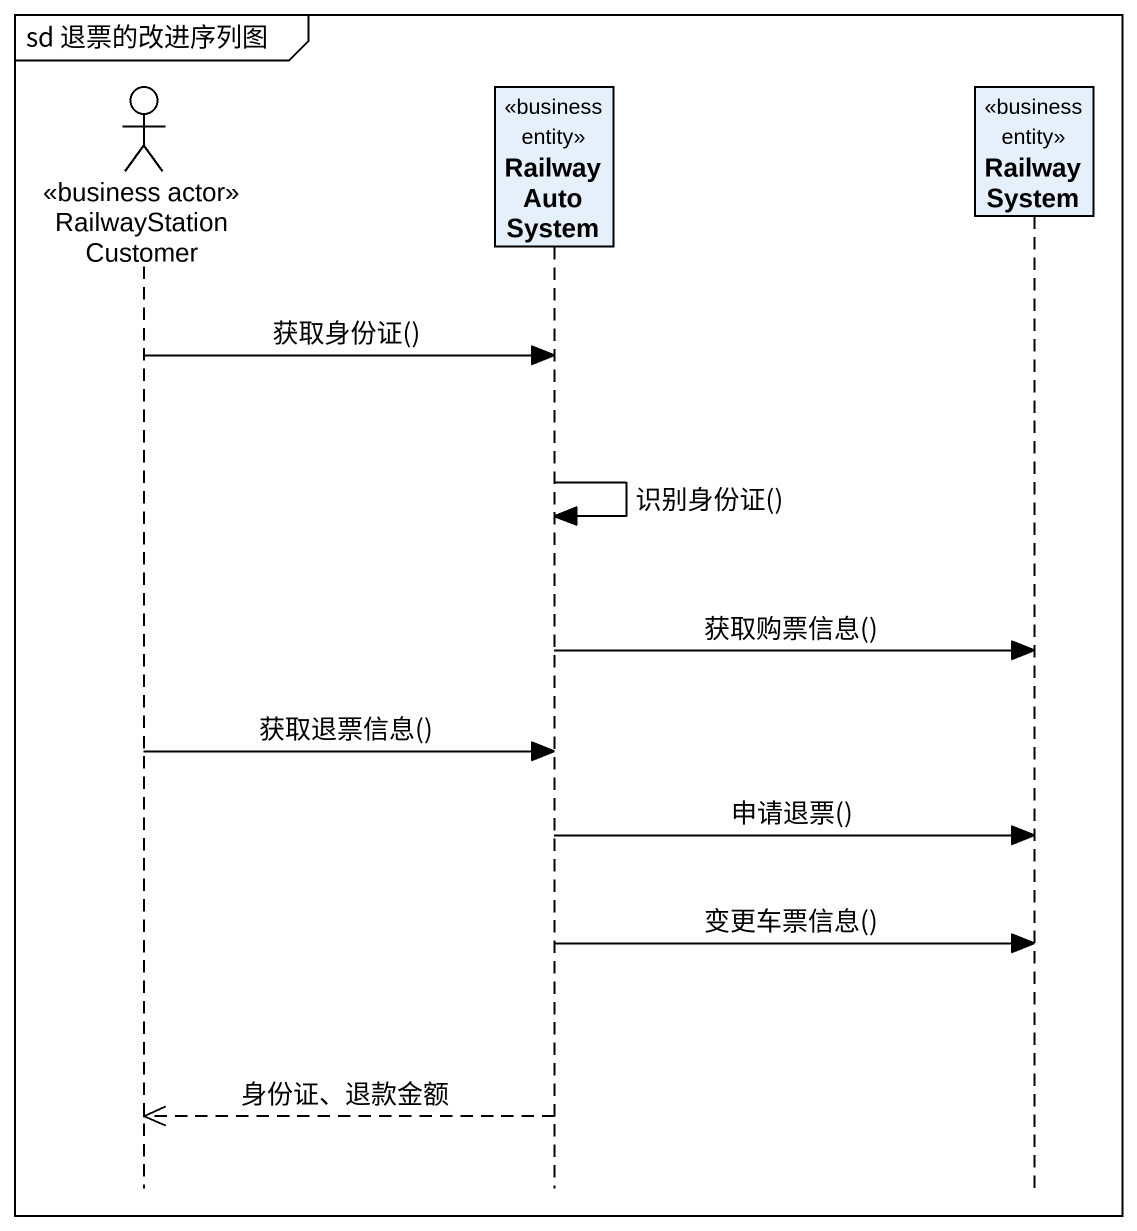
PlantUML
@startuml
mainframe sd 退票的改进序列图
hide footbox
actor RailwayStationCustomer <<business actor>>
participant RailwayAutoSystem <<business entity>>
participant RailwaySystem <<business entity>>

RailwayStationCustomer -> RailwayAutoSystem : 获取身份证()
RailwayAutoSystem -> RailwayAutoSystem : 识别身份证()
RailwayAutoSystem -> RailwaySystem : 获取购票信息()
RailwayStationCustomer -> RailwayAutoSystem : 获取退票信息()
RailwayAutoSystem -> RailwaySystem : 申请退票()
RailwayAutoSystem -> RailwaySystem : 变更车票信息()
RailwayAutoSystem -->> RailwayStationCustomer : 身份证、退款金额
@enduml
